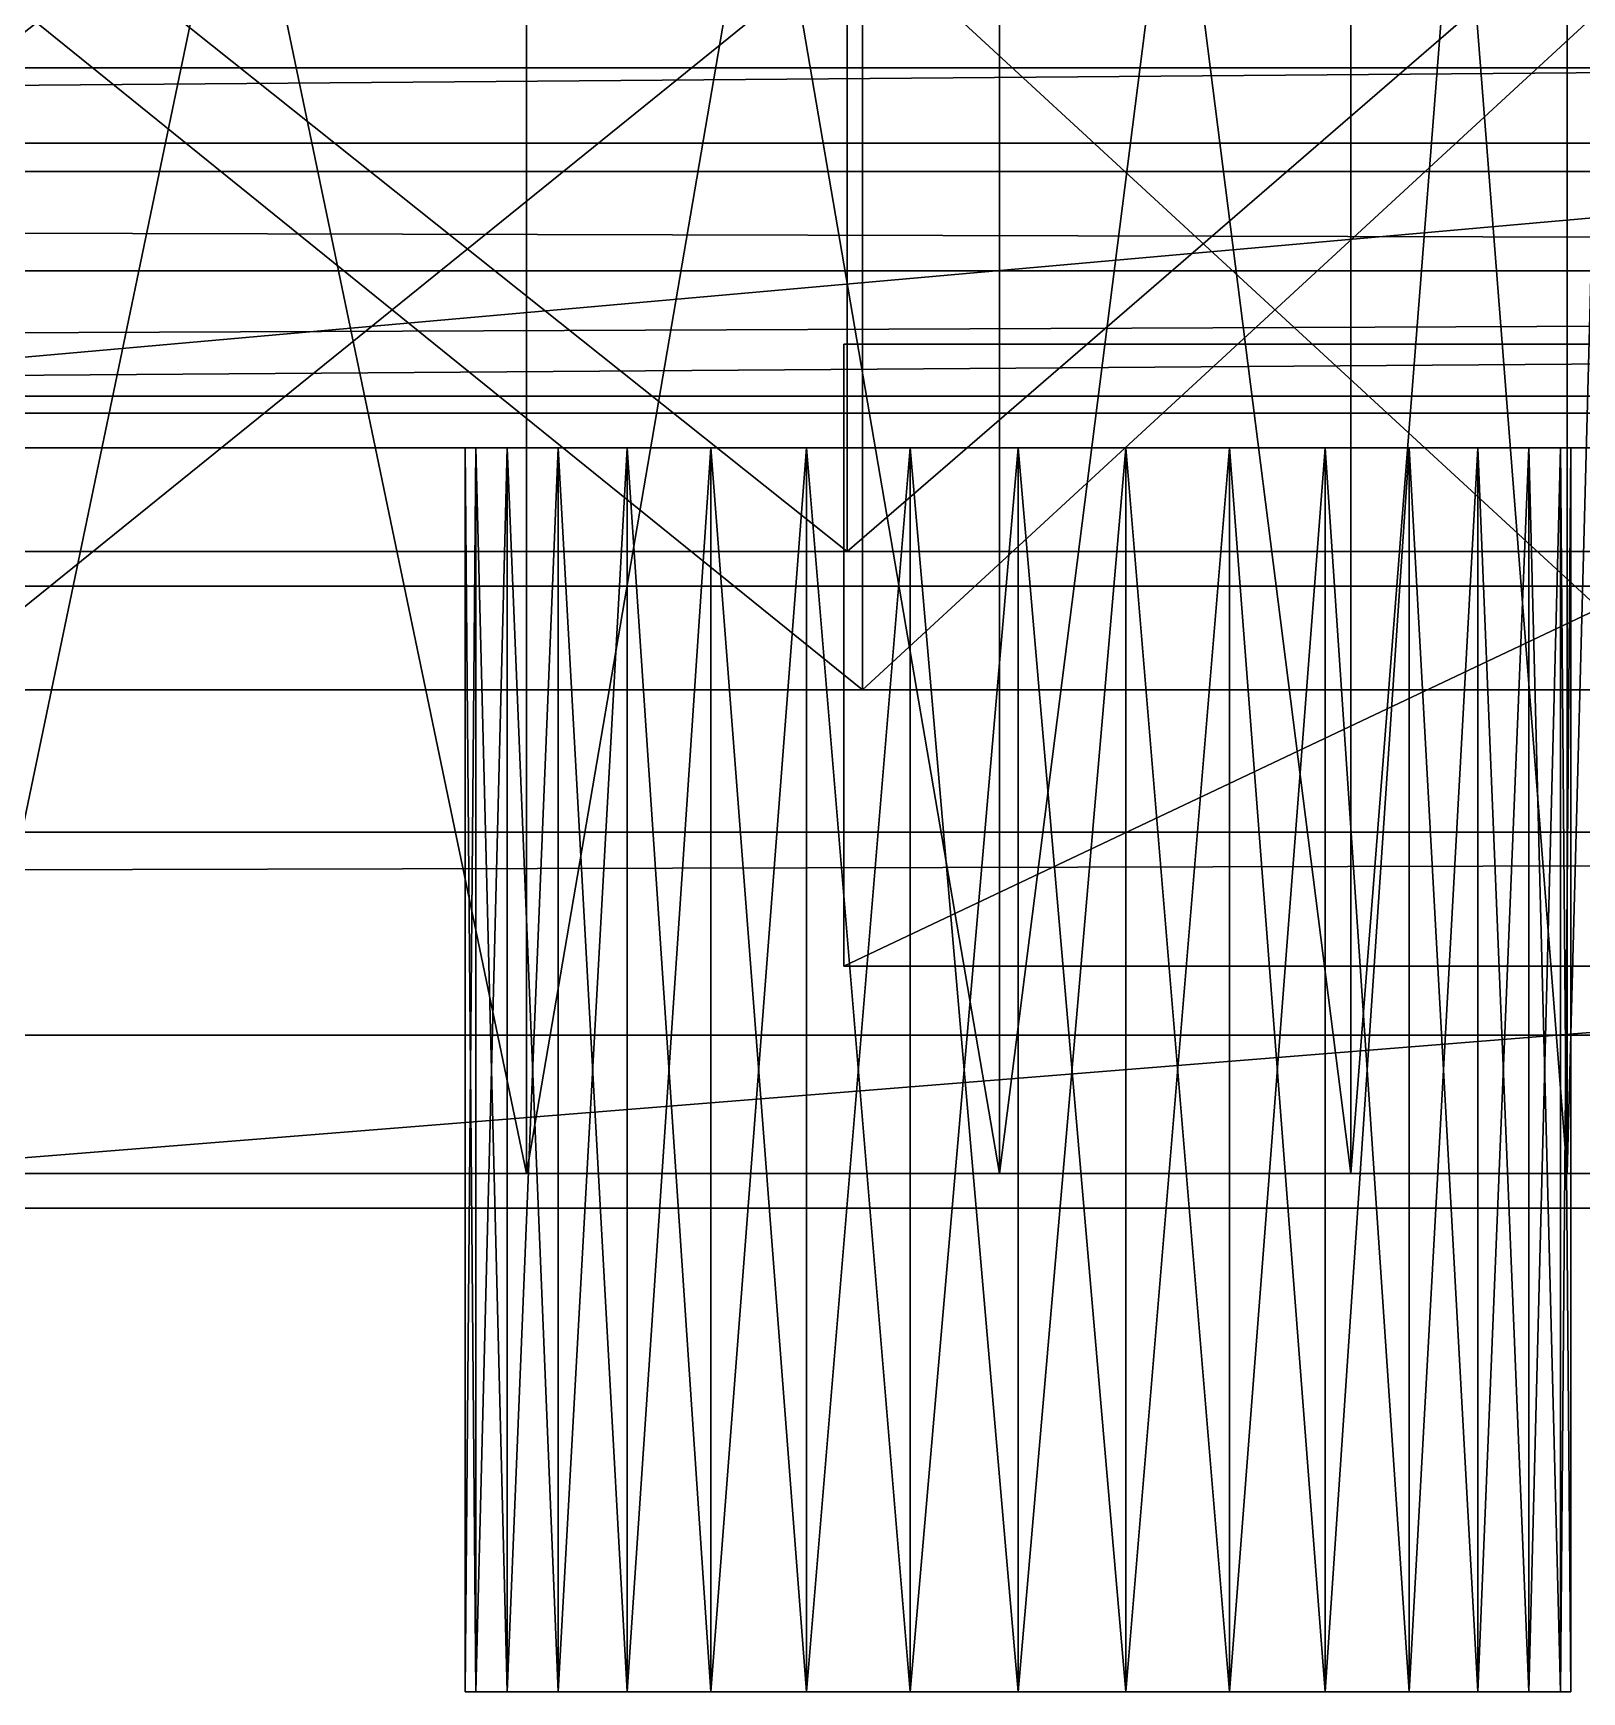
# Model space of a CAD drawing. Header units: millimetres. Extents: x -18 to 4450, y -985 to 970.
# Drawn here: x 3083.5 to 3128.31, y -895 to -847 of the extents above; entities that cross this region are included whole.
import ezdxf

# ---------------------------------------------------------------- set-up
doc = ezdxf.new("R2010")
doc.units = ezdxf.units.MM
for name, color, linetype in [('body__left_tub_top_capping', 40, 'CONTINUOUS'), ('hard_top__left_hardtop_lower_retainer_rail', 9, 'CONTINUOUS'), ('hard_top__left_rear_quarter_ventilator_frame', 250, 'CONTINUOUS'), ('hard_top__left_rear_quarter_ventilator_louver_1', 151, 'CONTINUOUS'), ('hard_top__left_rear_quarter_ventilator_louver_2', 151, 'CONTINUOUS'), ('hard_top__left_rear_quarter_ventilator_louver_3', 151, 'CONTINUOUS'), ('hard_top__left_rear_quarter_ventilator_louver_4', 151, 'CONTINUOUS'), ('hard_top__left_roof_drip_rail_outer_shadow', 8, 'CONTINUOUS'), ('hard_top__roof_left_gutter', 7, 'CONTINUOUS'), ('running_gear__rear_left_hub_cap', 9, 'CONTINUOUS'), ('running_gear__rear_left_inner_rim_shadow', 250, 'CONTINUOUS'), ('running_gear__rear_left_lug_nut_1', 9, 'CONTINUOUS'), ('running_gear__rear_left_outer_rim_ring', 9, 'CONTINUOUS'), ('running_gear__rear_left_tire_sidewall_tick_10', 8, 'CONTINUOUS'), ('running_gear__rear_left_tire_sidewall_tick_3', 8, 'CONTINUOUS')]:
    doc.layers.add(name, color=color, linetype=linetype)

msp = doc.modelspace()

# ---------------------------------------------------------------- linework, layer by layer
at = {"layer": 'body__left_tub_top_capping'}
for points in [[(1972.180009, -857.500017, 1334.179997), (1972.180009, -845.319986, 1322.000027), (3477.81992, -845.319986, 1322.000027)], [(1972.180009, -857.500017, 1334.179997), (3477.81992, -845.319986, 1322.000027), (3477.81992, -857.500017, 1334.179997)], [(1972.180009, -857.500017, 1367.820024), (1972.180009, -845.319986, 1379.999995), (3477.81992, -845.319986, 1379.999995)], [(1972.180009, -857.500017, 1367.820024), (3477.81992, -845.319986, 1379.999995), (3477.81992, -857.500017, 1367.820024)], [(1972.180009, -857.500017, 1334.179997), (3477.81992, -857.500017, 1334.179997), (3477.81992, -857.500017, 1367.820024)], [(1972.180009, -857.500017, 1334.179997), (3477.81992, -857.500017, 1367.820024), (1972.180009, -857.500017, 1367.820024)]]:
    msp.add_3dface(points, dxfattribs=at)
at = {"layer": 'hard_top__left_hardtop_lower_retainer_rail'}
for points in [[(1248.819947, -851.000011, 1296.820045), (1248.819947, -842.180014, 1287.999988), (3431.18, -842.180014, 1287.999988)], [(1248.819947, -851.000011, 1296.820045), (3431.18, -842.180014, 1287.999988), (3431.18, -851.000011, 1296.820045)], [(1248.819947, -851.000011, 1325.180054), (1248.819947, -842.180014, 1333.999991), (3431.18, -842.180014, 1333.999991)], [(1248.819947, -851.000011, 1325.180054), (3431.18, -842.180014, 1333.999991), (3431.18, -851.000011, 1325.180054)], [(1248.819947, -851.000011, 1296.820045), (3431.18, -851.000011, 1296.820045), (3431.18, -851.000011, 1325.180054)], [(1248.819947, -851.000011, 1296.820045), (3431.18, -851.000011, 1325.180054), (1248.819947, -851.000011, 1325.180054)]]:
    msp.add_3dface(points, dxfattribs=at)
at = {"layer": 'hard_top__left_rear_quarter_ventilator_frame'}
for points in [[(3065.000057, -857.99998, 1802.999973), (3335.000038, -857.99998, 1802.999973), (3335.000038, -833.999991, 1802.999973)], [(3065.000057, -857.99998, 1802.999973), (3335.000038, -833.999991, 1802.999973), (3065.000057, -833.999991, 1802.999973)], [(3065.000057, -857.99998, 1547.999978), (3065.000057, -833.999991, 1547.999978), (3335.000038, -833.999991, 1547.999978)], [(3065.000057, -857.99998, 1547.999978), (3335.000038, -833.999991, 1547.999978), (3335.000038, -857.99998, 1547.999978)], [(3065.000057, -857.99998, 1547.999978), (3335.000038, -857.99998, 1547.999978), (3335.000038, -857.99998, 1802.999973)], [(3065.000057, -857.99998, 1547.999978), (3335.000038, -857.99998, 1802.999973), (3065.000057, -857.99998, 1802.999973)]]:
    msp.add_3dface(points, dxfattribs=at)
at = {"layer": 'hard_top__left_rear_quarter_ventilator_louver_1'}
for points in [[(3065.000057, -862.999976, 1488.000035), (3065.000057, -862.999976, 1506.000042), (3289.999962, -862.999976, 1506.000042)], [(3065.000057, -862.999976, 1488.000035), (3289.999962, -862.999976, 1506.000042), (3289.999962, -862.999976, 1488.000035)], [(3065.000057, -880.999982, 1506.000042), (3289.999962, -880.999982, 1506.000042), (3289.999962, -862.999976, 1506.000042)], [(3065.000057, -880.999982, 1506.000042), (3289.999962, -862.999976, 1506.000042), (3065.000057, -862.999976, 1506.000042)], [(3065.000057, -880.999982, 1488.000035), (3065.000057, -862.999976, 1488.000035), (3289.999962, -862.999976, 1488.000035)], [(3065.000057, -880.999982, 1488.000035), (3289.999962, -862.999976, 1488.000035), (3289.999962, -880.999982, 1488.000035)], [(3065.000057, -880.999982, 1488.000035), (3289.999962, -880.999982, 1488.000035), (3289.999962, -880.999982, 1506.000042)], [(3065.000057, -880.999982, 1488.000035), (3289.999962, -880.999982, 1506.000042), (3065.000057, -880.999982, 1506.000042)]]:
    msp.add_3dface(points, dxfattribs=at)
at = {"layer": 'hard_top__left_rear_quarter_ventilator_louver_2'}
for points in [[(3065.000057, -862.999976, 1534.000039), (3065.000057, -862.999976, 1552.000046), (3289.999962, -862.999976, 1552.000046)], [(3065.000057, -862.999976, 1534.000039), (3289.999962, -862.999976, 1552.000046), (3289.999962, -862.999976, 1534.000039)], [(3065.000057, -880.999982, 1552.000046), (3289.999962, -880.999982, 1552.000046), (3289.999962, -862.999976, 1552.000046)], [(3065.000057, -880.999982, 1552.000046), (3289.999962, -862.999976, 1552.000046), (3065.000057, -862.999976, 1552.000046)], [(3065.000057, -880.999982, 1534.000039), (3065.000057, -862.999976, 1534.000039), (3289.999962, -862.999976, 1534.000039)], [(3065.000057, -880.999982, 1534.000039), (3289.999962, -862.999976, 1534.000039), (3289.999962, -880.999982, 1534.000039)], [(3065.000057, -880.999982, 1534.000039), (3289.999962, -880.999982, 1534.000039), (3289.999962, -880.999982, 1552.000046)], [(3065.000057, -880.999982, 1534.000039), (3289.999962, -880.999982, 1552.000046), (3065.000057, -880.999982, 1552.000046)]]:
    msp.add_3dface(points, dxfattribs=at)
at = {"layer": 'hard_top__left_rear_quarter_ventilator_louver_3'}
for points in [[(3065.000057, -862.999976, 1580.000043), (3065.000057, -862.999976, 1598.00005), (3289.999962, -862.999976, 1598.00005)], [(3065.000057, -862.999976, 1580.000043), (3289.999962, -862.999976, 1598.00005), (3289.999962, -862.999976, 1580.000043)], [(3065.000057, -880.999982, 1598.00005), (3289.999962, -880.999982, 1598.00005), (3289.999962, -862.999976, 1598.00005)], [(3065.000057, -880.999982, 1598.00005), (3289.999962, -862.999976, 1598.00005), (3065.000057, -862.999976, 1598.00005)], [(3065.000057, -880.999982, 1580.000043), (3065.000057, -862.999976, 1580.000043), (3289.999962, -862.999976, 1580.000043)], [(3065.000057, -880.999982, 1580.000043), (3289.999962, -862.999976, 1580.000043), (3289.999962, -880.999982, 1580.000043)], [(3065.000057, -880.999982, 1580.000043), (3289.999962, -880.999982, 1580.000043), (3289.999962, -880.999982, 1598.00005)], [(3065.000057, -880.999982, 1580.000043), (3289.999962, -880.999982, 1598.00005), (3065.000057, -880.999982, 1598.00005)]]:
    msp.add_3dface(points, dxfattribs=at)
at = {"layer": 'hard_top__left_rear_quarter_ventilator_louver_4'}
for points in [[(3065.000057, -862.999976, 1626.000047), (3065.000057, -862.999976, 1644.000053), (3289.999962, -862.999976, 1644.000053)], [(3065.000057, -862.999976, 1626.000047), (3289.999962, -862.999976, 1644.000053), (3289.999962, -862.999976, 1626.000047)], [(3065.000057, -880.999982, 1644.000053), (3289.999962, -880.999982, 1644.000053), (3289.999962, -862.999976, 1644.000053)], [(3065.000057, -880.999982, 1644.000053), (3289.999962, -862.999976, 1644.000053), (3065.000057, -862.999976, 1644.000053)], [(3065.000057, -880.999982, 1626.000047), (3065.000057, -862.999976, 1626.000047), (3289.999962, -862.999976, 1626.000047)], [(3065.000057, -880.999982, 1626.000047), (3289.999962, -862.999976, 1626.000047), (3289.999962, -880.999982, 1626.000047)], [(3065.000057, -880.999982, 1626.000047), (3289.999962, -880.999982, 1626.000047), (3289.999962, -880.999982, 1644.000053)], [(3065.000057, -880.999982, 1626.000047), (3289.999962, -880.999982, 1644.000053), (3065.000057, -880.999982, 1644.000053)]]:
    msp.add_3dface(points, dxfattribs=at)
at = {"layer": 'hard_top__left_roof_drip_rail_outer_shadow'}
for points in [[(1240.880013, -847.99999, 1789.880037), (1240.880013, -847.99999, 1808.120012), (3504.120111, -847.99999, 1808.120012)], [(1240.880013, -847.99999, 1789.880037), (3504.120111, -847.99999, 1808.120012), (3504.120111, -847.99999, 1789.880037)], [(1240.880013, -847.99999, 1789.880037), (1240.880013, -853.879988, 1784.000039), (3504.120111, -853.879988, 1784.000039)], [(1240.880013, -847.99999, 1789.880037), (3504.120111, -853.879988, 1784.000039), (3504.120111, -847.99999, 1789.880037)], [(1240.880013, -847.99999, 1808.120012), (1240.880013, -853.879988, 1814.00001), (3504.120111, -853.879988, 1814.00001)], [(1240.880013, -847.99999, 1808.120012), (3504.120111, -853.879988, 1814.00001), (3504.120111, -847.99999, 1808.120012)], [(1240.880013, -870.119989, 1814.00001), (3504.120111, -870.119989, 1814.00001), (3504.120111, -853.879988, 1814.00001)], [(1240.880013, -870.119989, 1814.00001), (3504.120111, -853.879988, 1814.00001), (1240.880013, -853.879988, 1814.00001)], [(1240.880013, -870.119989, 1784.000039), (1240.880013, -853.879988, 1784.000039), (3504.120111, -853.879988, 1784.000039)], [(1240.880013, -870.119989, 1784.000039), (3504.120111, -853.879988, 1784.000039), (3504.120111, -870.119989, 1784.000039)], [(1240.880013, -875.999987, 1789.880037), (1240.880013, -870.119989, 1784.000039), (3504.120111, -870.119989, 1784.000039)], [(1240.880013, -875.999987, 1789.880037), (3504.120111, -870.119989, 1784.000039), (3504.120111, -875.999987, 1789.880037)], [(1240.880013, -875.999987, 1808.120012), (1240.880013, -870.119989, 1814.00001), (3504.120111, -870.119989, 1814.00001)], [(1240.880013, -875.999987, 1808.120012), (3504.120111, -870.119989, 1814.00001), (3504.120111, -875.999987, 1808.120012)], [(1240.880013, -875.999987, 1789.880037), (3504.120111, -875.999987, 1789.880037), (3504.120111, -875.999987, 1808.120012)], [(1240.880013, -875.999987, 1789.880037), (3504.120111, -875.999987, 1808.120012), (1240.880013, -875.999987, 1808.120012)]]:
    msp.add_3dface(points, dxfattribs=at)
at = {"layer": 'hard_top__roof_left_gutter'}
for points in [[(2258.820057, -850.17997, 1856.999993), (4441.180229, -850.17997, 1856.999993), (4441.180229, -809.819996, 1856.999993)], [(2258.820057, -850.17997, 1856.999993), (4441.180229, -809.819996, 1856.999993), (2258.820057, -809.819996, 1856.999993)], [(2258.820057, -850.17997, 1815.000057), (2258.820057, -809.819996, 1815.000057), (4441.180229, -809.819996, 1815.000057)], [(2258.820057, -850.17997, 1815.000057), (4441.180229, -809.819996, 1815.000057), (4441.180229, -850.17997, 1815.000057)], [(2258.820057, -859.000027, 1823.819995), (2258.820057, -850.17997, 1815.000057), (4441.180229, -850.17997, 1815.000057)], [(2258.820057, -859.000027, 1823.819995), (4441.180229, -850.17997, 1815.000057), (4441.180229, -859.000027, 1823.819995)], [(2258.820057, -859.000027, 1848.180056), (2258.820057, -850.17997, 1856.999993), (4441.180229, -850.17997, 1856.999993)], [(2258.820057, -859.000027, 1848.180056), (4441.180229, -850.17997, 1856.999993), (4441.180229, -859.000027, 1848.180056)], [(2258.820057, -859.000027, 1823.819995), (4441.180229, -859.000027, 1823.819995), (4441.180229, -859.000027, 1848.180056)], [(2258.820057, -859.000027, 1823.819995), (4441.180229, -859.000027, 1848.180056), (2258.820057, -859.000027, 1848.180056)]]:
    msp.add_3dface(points, dxfattribs=at)
at = {"layer": 'running_gear__rear_left_hub_cap'}
for points in [[(3097.781658, -879.999995, 472.781748), (3097.781658, -800.000012, 472.781748), (3081.112623, -800.000012, 486.461669)], [(3097.781658, -879.999995, 472.781748), (3081.112623, -800.000012, 486.461669), (3081.112623, -879.999995, 486.461669)], [(3081.112623, -879.999995, 303.538352), (3081.112623, -800.000012, 303.538352), (3097.781658, -800.000012, 317.218244)], [(3081.112623, -879.999995, 303.538352), (3097.781658, -800.000012, 317.218244), (3097.781658, -879.999995, 317.218244)], [(3111.461639, -879.999995, 456.112713), (3111.461639, -800.000012, 456.112713), (3097.781658, -800.000012, 472.781748)], [(3111.461639, -879.999995, 456.112713), (3097.781658, -800.000012, 472.781748), (3097.781658, -879.999995, 472.781748)], [(3097.781658, -879.999995, 317.218244), (3097.781658, -800.000012, 317.218244), (3111.461639, -800.000012, 333.887279)], [(3097.781658, -879.999995, 317.218244), (3111.461639, -800.000012, 333.887279), (3111.461639, -879.999995, 333.887279)], [(3121.626854, -879.999995, 437.095165), (3121.626854, -800.000012, 437.095165), (3111.461639, -800.000012, 456.112713)], [(3121.626854, -879.999995, 437.095165), (3111.461639, -800.000012, 456.112713), (3111.461639, -879.999995, 456.112713)], [(3111.461639, -879.999995, 333.887279), (3111.461639, -800.000012, 333.887279), (3121.626854, -800.000012, 352.904826)], [(3111.461639, -879.999995, 333.887279), (3121.626854, -800.000012, 352.904826), (3121.626854, -879.999995, 352.904826)], [(3127.886295, -879.999995, 416.459948), (3127.886295, -800.000012, 416.459948), (3121.626854, -800.000012, 437.095165)], [(3127.886295, -879.999995, 416.459948), (3121.626854, -800.000012, 437.095165), (3121.626854, -879.999995, 437.095165)], [(3121.626854, -879.999995, 352.904826), (3121.626854, -800.000012, 352.904826), (3127.886295, -800.000012, 373.540074)], [(3121.626854, -879.999995, 352.904826), (3127.886295, -800.000012, 373.540074), (3127.886295, -879.999995, 373.540074)], [(3130.000114, -879.999995, 395.000011), (3130.000114, -800.000012, 395.000011), (3127.886295, -800.000012, 416.459948)], [(3130.000114, -879.999995, 395.000011), (3127.886295, -800.000012, 416.459948), (3127.886295, -879.999995, 416.459948)], [(3127.886295, -879.999995, 373.540074), (3127.886295, -800.000012, 373.540074), (3130.000114, -800.000012, 395.000011)], [(3127.886295, -879.999995, 373.540074), (3130.000114, -800.000012, 395.000011), (3130.000114, -879.999995, 395.000011)], [(3019.999981, -879.999995, 395.000011), (3127.886295, -879.999995, 416.459948), (3130.000114, -879.999995, 395.000011)], [(3019.999981, -879.999995, 395.000011), (3121.626854, -879.999995, 437.095165), (3127.886295, -879.999995, 416.459948)], [(3019.999981, -879.999995, 395.000011), (3111.461639, -879.999995, 456.112713), (3121.626854, -879.999995, 437.095165)], [(3019.999981, -879.999995, 395.000011), (3097.781658, -879.999995, 472.781748), (3111.461639, -879.999995, 456.112713)], [(3019.999981, -879.999995, 395.000011), (3081.112623, -879.999995, 486.461669), (3097.781658, -879.999995, 472.781748)], [(3019.999981, -879.999995, 395.000011), (3097.781658, -879.999995, 317.218244), (3081.112623, -879.999995, 303.538352)], [(3019.999981, -879.999995, 395.000011), (3111.461639, -879.999995, 333.887279), (3097.781658, -879.999995, 317.218244)], [(3019.999981, -879.999995, 395.000011), (3121.626854, -879.999995, 352.904826), (3111.461639, -879.999995, 333.887279)], [(3019.999981, -879.999995, 395.000011), (3127.886295, -879.999995, 373.540074), (3121.626854, -879.999995, 352.904826)], [(3019.999981, -879.999995, 395.000011), (3130.000114, -879.999995, 395.000011), (3127.886295, -879.999995, 373.540074)]]:
    msp.add_3dface(points, dxfattribs=at)
at = {"layer": 'running_gear__rear_left_inner_rim_shadow'}
for points in [[(3107.502222, -865.999997, 525.956452), (3107.502222, -843.999982, 525.956452), (3080.272675, -843.999982, 540.511012)], [(3107.502222, -865.999997, 525.956452), (3080.272675, -843.999982, 540.511012), (3080.272675, -865.999997, 540.511012)], [(3080.272675, -865.999997, 249.48898), (3080.272675, -843.999982, 249.48898), (3107.502222, -843.999982, 264.04354)], [(3080.272675, -865.999997, 249.48898), (3107.502222, -843.999982, 264.04354), (3107.502222, -865.999997, 264.04354)], [(3131.369352, -865.999997, 506.369293), (3131.369352, -843.999982, 506.369293), (3107.502222, -843.999982, 525.956452)], [(3131.369352, -865.999997, 506.369293), (3107.502222, -843.999982, 525.956452), (3107.502222, -865.999997, 525.956452)], [(3107.502222, -865.999997, 264.04354), (3107.502222, -843.999982, 264.04354), (3131.369352, -843.999982, 283.630669)], [(3107.502222, -865.999997, 264.04354), (3131.369352, -843.999982, 283.630669), (3131.369352, -865.999997, 283.630669)], [(3019.999981, -865.999997, 395.000011), (3174.473763, -865.999997, 425.726712), (3177.50001, -865.999997, 395.000011)], [(3019.999981, -865.999997, 395.000011), (3165.511131, -865.999997, 455.272645), (3174.473763, -865.999997, 425.726712)], [(3019.999981, -865.999997, 395.000011), (3150.956392, -865.999997, 482.502311), (3165.511131, -865.999997, 455.272645)], [(3019.999981, -865.999997, 395.000011), (3131.369352, -865.999997, 506.369293), (3150.956392, -865.999997, 482.502311)], [(3019.999981, -865.999997, 395.000011), (3107.502222, -865.999997, 525.956452), (3131.369352, -865.999997, 506.369293)], [(3019.999981, -865.999997, 395.000011), (3080.272675, -865.999997, 540.511012), (3107.502222, -865.999997, 525.956452)], [(3019.999981, -865.999997, 395.000011), (3107.502222, -865.999997, 264.04354), (3080.272675, -865.999997, 249.48898)], [(3019.999981, -865.999997, 395.000011), (3131.369352, -865.999997, 283.630669), (3107.502222, -865.999997, 264.04354)], [(3019.999981, -865.999997, 395.000011), (3150.956392, -865.999997, 307.49768), (3131.369352, -865.999997, 283.630669)], [(3019.999981, -865.999997, 395.000011), (3165.511131, -865.999997, 334.727347), (3150.956392, -865.999997, 307.49768)], [(3019.999981, -865.999997, 395.000011), (3174.473763, -865.999997, 364.27328), (3165.511131, -865.999997, 334.727347)], [(3019.999981, -865.999997, 395.000011), (3177.50001, -865.999997, 395.000011), (3174.473763, -865.999997, 364.27328)]]:
    msp.add_3dface(points, dxfattribs=at)
at = {"layer": 'running_gear__rear_left_lug_nut_1'}
for points in [[(3096.307516, -894.999981, 398.121446), (3096.307516, -859.000027, 398.121446), (3095.999956, -859.000027, 395.000011)], [(3096.307516, -894.999981, 398.121446), (3095.999956, -859.000027, 395.000011), (3095.999956, -894.999981, 395.000011)], [(3111.999989, -859.000027, 395.000011), (3096.307516, -859.000027, 398.121446), (3095.999956, -859.000027, 395.000011)], [(3095.999956, -894.999981, 395.000011), (3095.999956, -859.000027, 395.000011), (3096.307516, -859.000027, 391.878545)], [(3095.999956, -894.999981, 395.000011), (3096.307516, -859.000027, 391.878545), (3096.307516, -894.999981, 391.878545)], [(3111.999989, -859.000027, 395.000011), (3095.999956, -859.000027, 395.000011), (3096.307516, -859.000027, 391.878545)], [(3097.218037, -894.999981, 401.122928), (3097.218037, -859.000027, 401.122928), (3096.307516, -859.000027, 398.121446)], [(3097.218037, -894.999981, 401.122928), (3096.307516, -859.000027, 398.121446), (3096.307516, -894.999981, 398.121446)], [(3111.999989, -859.000027, 395.000011), (3097.218037, -859.000027, 401.122928), (3096.307516, -859.000027, 398.121446)], [(3096.307516, -894.999981, 391.878545), (3096.307516, -859.000027, 391.878545), (3097.218037, -859.000027, 388.877064)], [(3096.307516, -894.999981, 391.878545), (3097.218037, -859.000027, 388.877064), (3097.218037, -894.999981, 388.877064)], [(3111.999989, -859.000027, 395.000011), (3096.307516, -859.000027, 391.878545), (3097.218037, -859.000027, 388.877064)], [(3098.69647, -894.999981, 403.88912), (3098.69647, -859.000027, 403.88912), (3097.218037, -859.000027, 401.122928)], [(3098.69647, -894.999981, 403.88912), (3097.218037, -859.000027, 401.122928), (3097.218037, -894.999981, 401.122928)], [(3111.999989, -859.000027, 395.000011), (3098.69647, -859.000027, 403.88912), (3097.218037, -859.000027, 401.122928)], [(3097.218037, -894.999981, 388.877064), (3097.218037, -859.000027, 388.877064), (3098.69647, -859.000027, 386.110872)], [(3097.218037, -894.999981, 388.877064), (3098.69647, -859.000027, 386.110872), (3098.69647, -894.999981, 386.110872)], [(3111.999989, -859.000027, 395.000011), (3097.218037, -859.000027, 388.877064), (3098.69647, -859.000027, 386.110872)], [(3100.686312, -894.999981, 406.313717), (3100.686312, -859.000027, 406.313717), (3098.69647, -859.000027, 403.88912)], [(3100.686312, -894.999981, 406.313717), (3098.69647, -859.000027, 403.88912), (3098.69647, -894.999981, 403.88912)], [(3111.999989, -859.000027, 395.000011), (3100.686312, -859.000027, 406.313717), (3098.69647, -859.000027, 403.88912)], [(3098.69647, -894.999981, 386.110872), (3098.69647, -859.000027, 386.110872), (3100.686312, -859.000027, 383.686304)], [(3098.69647, -894.999981, 386.110872), (3100.686312, -859.000027, 383.686304), (3100.686312, -894.999981, 383.686304)], [(3111.999989, -859.000027, 395.000011), (3098.69647, -859.000027, 386.110872), (3100.686312, -859.000027, 383.686304)], [(3103.11079, -894.999981, 408.303499), (3103.11079, -859.000027, 408.303499), (3100.686312, -859.000027, 406.313717)], [(3103.11079, -894.999981, 408.303499), (3100.686312, -859.000027, 406.313717), (3100.686312, -894.999981, 406.313717)], [(3111.999989, -859.000027, 395.000011), (3103.11079, -859.000027, 408.303499), (3100.686312, -859.000027, 406.313717)], [(3100.686312, -894.999981, 383.686304), (3100.686312, -859.000027, 383.686304), (3103.11079, -859.000027, 381.696492)], [(3100.686312, -894.999981, 383.686304), (3103.11079, -859.000027, 381.696492), (3103.11079, -894.999981, 381.696492)], [(3111.999989, -859.000027, 395.000011), (3100.686312, -859.000027, 383.686304), (3103.11079, -859.000027, 381.696492)], [(3105.877161, -894.999981, 409.782082), (3105.877161, -859.000027, 409.782082), (3103.11079, -859.000027, 408.303499)], [(3105.877161, -894.999981, 409.782082), (3103.11079, -859.000027, 408.303499), (3103.11079, -894.999981, 408.303499)], [(3111.999989, -859.000027, 395.000011), (3105.877161, -859.000027, 409.782082), (3103.11079, -859.000027, 408.303499)], [(3103.11079, -894.999981, 381.696492), (3103.11079, -859.000027, 381.696492), (3105.877161, -859.000027, 380.21794)], [(3103.11079, -894.999981, 381.696492), (3105.877161, -859.000027, 380.21794), (3105.877161, -894.999981, 380.21794)], [(3111.999989, -859.000027, 395.000011), (3103.11079, -859.000027, 381.696492), (3105.877161, -859.000027, 380.21794)], [(3108.878613, -894.999981, 410.692573), (3108.878613, -859.000027, 410.692573), (3105.877161, -859.000027, 409.782082)], [(3108.878613, -894.999981, 410.692573), (3105.877161, -859.000027, 409.782082), (3105.877161, -894.999981, 409.782082)], [(3111.999989, -859.000027, 395.000011), (3108.878613, -859.000027, 410.692573), (3105.877161, -859.000027, 409.782082)], [(3105.877161, -894.999981, 380.21794), (3105.877161, -859.000027, 380.21794), (3108.878613, -859.000027, 379.307449)], [(3105.877161, -894.999981, 380.21794), (3108.878613, -859.000027, 379.307449), (3108.878613, -894.999981, 379.307449)], [(3111.999989, -859.000027, 395.000011), (3105.877161, -859.000027, 380.21794), (3108.878613, -859.000027, 379.307449)], [(3111.999989, -894.999981, 411.000013), (3111.999989, -859.000027, 411.000013), (3108.878613, -859.000027, 410.692573)], [(3111.999989, -894.999981, 411.000013), (3108.878613, -859.000027, 410.692573), (3108.878613, -894.999981, 410.692573)], [(3111.999989, -859.000027, 395.000011), (3111.999989, -859.000027, 411.000013), (3108.878613, -859.000027, 410.692573)], [(3108.878613, -894.999981, 379.307449), (3108.878613, -859.000027, 379.307449), (3111.999989, -859.000027, 379.000008)], [(3108.878613, -894.999981, 379.307449), (3111.999989, -859.000027, 379.000008), (3111.999989, -894.999981, 379.000008)], [(3111.999989, -859.000027, 395.000011), (3108.878613, -859.000027, 379.307449), (3111.999989, -859.000027, 379.000008)], [(3111.999989, -859.000027, 395.000011), (3128.000021, -859.000027, 395.000011), (3127.692461, -859.000027, 398.121446)], [(3111.999989, -859.000027, 395.000011), (3127.692461, -859.000027, 398.121446), (3126.782179, -859.000027, 401.122928)], [(3111.999989, -859.000027, 395.000011), (3126.782179, -859.000027, 401.122928), (3125.303507, -859.000027, 403.88912)], [(3111.999989, -859.000027, 395.000011), (3125.303507, -859.000027, 403.88912), (3123.313665, -859.000027, 406.313717)], [(3111.999989, -859.000027, 395.000011), (3123.313665, -859.000027, 406.313717), (3120.889187, -859.000027, 408.303499)], [(3111.999989, -859.000027, 395.000011), (3120.889187, -859.000027, 408.303499), (3118.122816, -859.000027, 409.782082)], [(3111.999989, -859.000027, 395.000011), (3118.122816, -859.000027, 409.782082), (3115.121365, -859.000027, 410.692573)], [(3115.121365, -894.999981, 410.692573), (3115.121365, -859.000027, 410.692573), (3111.999989, -859.000027, 411.000013)], [(3115.121365, -894.999981, 410.692573), (3111.999989, -859.000027, 411.000013), (3111.999989, -894.999981, 411.000013)], [(3111.999989, -859.000027, 395.000011), (3115.121365, -859.000027, 410.692573), (3111.999989, -859.000027, 411.000013)], [(3111.999989, -894.999981, 379.000008), (3111.999989, -859.000027, 379.000008), (3115.121365, -859.000027, 379.307449)], [(3111.999989, -894.999981, 379.000008), (3115.121365, -859.000027, 379.307449), (3115.121365, -894.999981, 379.307449)], [(3111.999989, -859.000027, 395.000011), (3111.999989, -859.000027, 379.000008), (3115.121365, -859.000027, 379.307449)], [(3111.999989, -859.000027, 395.000011), (3115.121365, -859.000027, 379.307449), (3118.122816, -859.000027, 380.21794)], [(3111.999989, -859.000027, 395.000011), (3118.122816, -859.000027, 380.21794), (3120.889187, -859.000027, 381.696492)], [(3111.999989, -859.000027, 395.000011), (3120.889187, -859.000027, 381.696492), (3123.313665, -859.000027, 383.686304)], [(3111.999989, -859.000027, 395.000011), (3123.313665, -859.000027, 383.686304), (3125.303507, -859.000027, 386.110872)], [(3111.999989, -859.000027, 395.000011), (3125.303507, -859.000027, 386.110872), (3126.782179, -859.000027, 388.877064)], [(3111.999989, -859.000027, 395.000011), (3126.782179, -859.000027, 388.877064), (3127.692461, -859.000027, 391.878545)], [(3111.999989, -859.000027, 395.000011), (3127.692461, -859.000027, 391.878545), (3128.000021, -859.000027, 395.000011)], [(3118.122816, -894.999981, 409.782082), (3118.122816, -859.000027, 409.782082), (3115.121365, -859.000027, 410.692573)], [(3118.122816, -894.999981, 409.782082), (3115.121365, -859.000027, 410.692573), (3115.121365, -894.999981, 410.692573)], [(3115.121365, -894.999981, 379.307449), (3115.121365, -859.000027, 379.307449), (3118.122816, -859.000027, 380.21794)], [(3115.121365, -894.999981, 379.307449), (3118.122816, -859.000027, 380.21794), (3118.122816, -894.999981, 380.21794)], [(3120.889187, -894.999981, 408.303499), (3120.889187, -859.000027, 408.303499), (3118.122816, -859.000027, 409.782082)], [(3120.889187, -894.999981, 408.303499), (3118.122816, -859.000027, 409.782082), (3118.122816, -894.999981, 409.782082)], [(3118.122816, -894.999981, 380.21794), (3118.122816, -859.000027, 380.21794), (3120.889187, -859.000027, 381.696492)], [(3118.122816, -894.999981, 380.21794), (3120.889187, -859.000027, 381.696492), (3120.889187, -894.999981, 381.696492)], [(3123.313665, -894.999981, 406.313717), (3123.313665, -859.000027, 406.313717), (3120.889187, -859.000027, 408.303499)], [(3123.313665, -894.999981, 406.313717), (3120.889187, -859.000027, 408.303499), (3120.889187, -894.999981, 408.303499)], [(3120.889187, -894.999981, 381.696492), (3120.889187, -859.000027, 381.696492), (3123.313665, -859.000027, 383.686304)], [(3120.889187, -894.999981, 381.696492), (3123.313665, -859.000027, 383.686304), (3123.313665, -894.999981, 383.686304)], [(3125.303507, -894.999981, 403.88912), (3125.303507, -859.000027, 403.88912), (3123.313665, -859.000027, 406.313717)], [(3125.303507, -894.999981, 403.88912), (3123.313665, -859.000027, 406.313717), (3123.313665, -894.999981, 406.313717)], [(3123.313665, -894.999981, 383.686304), (3123.313665, -859.000027, 383.686304), (3125.303507, -859.000027, 386.110872)], [(3123.313665, -894.999981, 383.686304), (3125.303507, -859.000027, 386.110872), (3125.303507, -894.999981, 386.110872)], [(3126.782179, -894.999981, 401.122928), (3126.782179, -859.000027, 401.122928), (3125.303507, -859.000027, 403.88912)], [(3126.782179, -894.999981, 401.122928), (3125.303507, -859.000027, 403.88912), (3125.303507, -894.999981, 403.88912)], [(3125.303507, -894.999981, 386.110872), (3125.303507, -859.000027, 386.110872), (3126.782179, -859.000027, 388.877064)], [(3125.303507, -894.999981, 386.110872), (3126.782179, -859.000027, 388.877064), (3126.782179, -894.999981, 388.877064)], [(3127.692461, -894.999981, 398.121446), (3127.692461, -859.000027, 398.121446), (3126.782179, -859.000027, 401.122928)], [(3127.692461, -894.999981, 398.121446), (3126.782179, -859.000027, 401.122928), (3126.782179, -894.999981, 401.122928)], [(3126.782179, -894.999981, 388.877064), (3126.782179, -859.000027, 388.877064), (3127.692461, -859.000027, 391.878545)], [(3126.782179, -894.999981, 388.877064), (3127.692461, -859.000027, 391.878545), (3127.692461, -894.999981, 391.878545)], [(3128.000021, -894.999981, 395.000011), (3128.000021, -859.000027, 395.000011), (3127.692461, -859.000027, 398.121446)], [(3128.000021, -894.999981, 395.000011), (3127.692461, -859.000027, 398.121446), (3127.692461, -894.999981, 398.121446)], [(3127.692461, -894.999981, 391.878545), (3127.692461, -859.000027, 391.878545), (3128.000021, -859.000027, 395.000011)], [(3127.692461, -894.999981, 391.878545), (3128.000021, -859.000027, 395.000011), (3128.000021, -894.999981, 395.000011)], [(3111.999989, -894.999981, 395.000011), (3095.999956, -894.999981, 395.000011), (3096.307516, -894.999981, 398.121446)], [(3111.999989, -894.999981, 395.000011), (3096.307516, -894.999981, 391.878545), (3095.999956, -894.999981, 395.000011)], [(3111.999989, -894.999981, 395.000011), (3096.307516, -894.999981, 398.121446), (3097.218037, -894.999981, 401.122928)], [(3111.999989, -894.999981, 395.000011), (3097.218037, -894.999981, 388.877064), (3096.307516, -894.999981, 391.878545)], [(3111.999989, -894.999981, 395.000011), (3097.218037, -894.999981, 401.122928), (3098.69647, -894.999981, 403.88912)], [(3111.999989, -894.999981, 395.000011), (3098.69647, -894.999981, 386.110872), (3097.218037, -894.999981, 388.877064)], [(3111.999989, -894.999981, 395.000011), (3098.69647, -894.999981, 403.88912), (3100.686312, -894.999981, 406.313717)], [(3111.999989, -894.999981, 395.000011), (3100.686312, -894.999981, 383.686304), (3098.69647, -894.999981, 386.110872)], [(3111.999989, -894.999981, 395.000011), (3100.686312, -894.999981, 406.313717), (3103.11079, -894.999981, 408.303499)], [(3111.999989, -894.999981, 395.000011), (3103.11079, -894.999981, 381.696492), (3100.686312, -894.999981, 383.686304)], [(3111.999989, -894.999981, 395.000011), (3103.11079, -894.999981, 408.303499), (3105.877161, -894.999981, 409.782082)], [(3111.999989, -894.999981, 395.000011), (3105.877161, -894.999981, 380.21794), (3103.11079, -894.999981, 381.696492)], [(3111.999989, -894.999981, 395.000011), (3105.877161, -894.999981, 409.782082), (3108.878613, -894.999981, 410.692573)], [(3111.999989, -894.999981, 395.000011), (3108.878613, -894.999981, 379.307449), (3105.877161, -894.999981, 380.21794)], [(3111.999989, -894.999981, 395.000011), (3108.878613, -894.999981, 410.692573), (3111.999989, -894.999981, 411.000013)], [(3111.999989, -894.999981, 395.000011), (3111.999989, -894.999981, 379.000008), (3108.878613, -894.999981, 379.307449)], [(3111.999989, -894.999981, 395.000011), (3127.692461, -894.999981, 398.121446), (3128.000021, -894.999981, 395.000011)], [(3111.999989, -894.999981, 395.000011), (3126.782179, -894.999981, 401.122928), (3127.692461, -894.999981, 398.121446)], [(3111.999989, -894.999981, 395.000011), (3125.303507, -894.999981, 403.88912), (3126.782179, -894.999981, 401.122928)], [(3111.999989, -894.999981, 395.000011), (3123.313665, -894.999981, 406.313717), (3125.303507, -894.999981, 403.88912)], [(3111.999989, -894.999981, 395.000011), (3120.889187, -894.999981, 408.303499), (3123.313665, -894.999981, 406.313717)], [(3111.999989, -894.999981, 395.000011), (3118.122816, -894.999981, 409.782082), (3120.889187, -894.999981, 408.303499)], [(3111.999989, -894.999981, 395.000011), (3115.121365, -894.999981, 410.692573), (3118.122816, -894.999981, 409.782082)], [(3111.999989, -894.999981, 395.000011), (3111.999989, -894.999981, 411.000013), (3115.121365, -894.999981, 410.692573)], [(3111.999989, -894.999981, 395.000011), (3115.121365, -894.999981, 379.307449), (3111.999989, -894.999981, 379.000008)], [(3111.999989, -894.999981, 395.000011), (3118.122816, -894.999981, 380.21794), (3115.121365, -894.999981, 379.307449)], [(3111.999989, -894.999981, 395.000011), (3120.889187, -894.999981, 381.696492), (3118.122816, -894.999981, 380.21794)], [(3111.999989, -894.999981, 395.000011), (3123.313665, -894.999981, 383.686304), (3120.889187, -894.999981, 381.696492)], [(3111.999989, -894.999981, 395.000011), (3125.303507, -894.999981, 386.110872), (3123.313665, -894.999981, 383.686304)], [(3111.999989, -894.999981, 395.000011), (3126.782179, -894.999981, 388.877064), (3125.303507, -894.999981, 386.110872)], [(3111.999989, -894.999981, 395.000011), (3127.692461, -894.999981, 391.878545), (3126.782179, -894.999981, 388.877064)], [(3111.999989, -894.999981, 395.000011), (3128.000021, -894.999981, 395.000011), (3127.692461, -894.999981, 391.878545)]]:
    msp.add_3dface(points, dxfattribs=at)
at = {"layer": 'running_gear__rear_left_outer_rim_ring'}
for points in [[(3107.060432, -861.999989, 605.182588), (3107.060432, -828.000009, 605.182588), (3064.38303, -828.000009, 618.128657)], [(3107.060432, -861.999989, 605.182588), (3064.38303, -828.000009, 618.128657), (3064.38303, -861.999989, 618.128657)], [(3064.38303, -861.999989, 171.871349), (3064.38303, -828.000009, 171.871349), (3107.060432, -828.000009, 184.817404)], [(3064.38303, -861.999989, 171.871349), (3107.060432, -828.000009, 184.817404), (3107.060432, -861.999989, 184.817404)], [(3146.392345, -861.999989, 584.159315), (3146.392345, -828.000009, 584.159315), (3107.060432, -828.000009, 605.182588)], [(3146.392345, -861.999989, 584.159315), (3107.060432, -828.000009, 605.182588), (3107.060432, -861.999989, 605.182588)], [(3107.060432, -861.999989, 184.817404), (3107.060432, -828.000009, 184.817404), (3146.392345, -828.000009, 205.840662)], [(3107.060432, -861.999989, 184.817404), (3146.392345, -828.000009, 205.840662), (3146.392345, -861.999989, 205.840662)], [(3019.999981, -861.999989, 395.000011), (3243.128538, -861.999989, 439.38306), (3247.499943, -861.999989, 395.000011)], [(3019.999981, -861.999989, 395.000011), (3230.182648, -861.999989, 482.060492), (3243.128538, -861.999989, 439.38306)], [(3019.999981, -861.999989, 395.000011), (3209.159374, -861.999989, 521.392226), (3230.182648, -861.999989, 482.060492)], [(3019.999981, -861.999989, 395.000011), (3180.866718, -861.999989, 555.866778), (3209.159374, -861.999989, 521.392226)], [(3019.999981, -861.999989, 395.000011), (3146.392345, -861.999989, 584.159315), (3180.866718, -861.999989, 555.866778)], [(3019.999981, -861.999989, 395.000011), (3107.060432, -861.999989, 605.182588), (3146.392345, -861.999989, 584.159315)], [(3019.999981, -861.999989, 395.000011), (3064.38303, -861.999989, 618.128657), (3107.060432, -861.999989, 605.182588)], [(3019.999981, -861.999989, 395.000011), (3107.060432, -861.999989, 184.817404), (3064.38303, -861.999989, 171.871349)], [(3019.999981, -861.999989, 395.000011), (3146.392345, -861.999989, 205.840662), (3107.060432, -861.999989, 184.817404)], [(3019.999981, -861.999989, 395.000011), (3180.866718, -861.999989, 234.133214), (3146.392345, -861.999989, 205.840662)], [(3019.999981, -861.999989, 395.000011), (3209.159374, -861.999989, 268.607765), (3180.866718, -861.999989, 234.133214)], [(3019.999981, -861.999989, 395.000011), (3230.182648, -861.999989, 307.939529), (3209.159374, -861.999989, 268.607765)], [(3019.999981, -861.999989, 395.000011), (3243.128538, -861.999989, 350.616962), (3230.182648, -861.999989, 307.939529)], [(3019.999981, -861.999989, 395.000011), (3247.499943, -861.999989, 395.000011), (3243.128538, -861.999989, 350.616962)]]:
    msp.add_3dface(points, dxfattribs=at)
at = {"layer": 'running_gear__rear_left_tire_sidewall_tick_10'}
for points in [[(3106.963158, -874.000013, 70.44892), (3106.963158, -874.000013, 88.448919), (3106.963158, -856.000006, 88.448919)], [(3106.963158, -874.000013, 70.44892), (3106.963158, -856.000006, 88.448919), (3106.963158, -856.000006, 70.44892)], [(3106.963158, -856.000006, 70.44892), (3106.963158, -856.000006, 88.448919), (3144.963264, -856.000006, 88.448919)], [(3106.963158, -856.000006, 70.44892), (3144.963264, -856.000006, 88.448919), (3144.963264, -856.000006, 70.44892)], [(3106.963158, -874.000013, 88.448919), (3144.963264, -874.000013, 88.448919), (3144.963264, -856.000006, 88.448919)], [(3106.963158, -874.000013, 88.448919), (3144.963264, -856.000006, 88.448919), (3106.963158, -856.000006, 88.448919)], [(3106.963158, -874.000013, 70.44892), (3106.963158, -856.000006, 70.44892), (3144.963264, -856.000006, 70.44892)], [(3106.963158, -874.000013, 70.44892), (3144.963264, -856.000006, 70.44892), (3144.963264, -874.000013, 70.44892)], [(3106.963158, -874.000013, 70.44892), (3144.963264, -874.000013, 70.44892), (3144.963264, -874.000013, 88.448919)], [(3106.963158, -874.000013, 70.44892), (3144.963264, -874.000013, 88.448919), (3106.963158, -874.000013, 88.448919)]]:
    msp.add_3dface(points, dxfattribs=at)
at = {"layer": 'running_gear__rear_left_tire_sidewall_tick_3'}
for points in [[(3106.963158, -874.000013, 719.551086), (3106.963158, -874.000013, 737.551093), (3106.963158, -856.000006, 737.551093)], [(3106.963158, -874.000013, 719.551086), (3106.963158, -856.000006, 737.551093), (3106.963158, -856.000006, 719.551086)], [(3106.963158, -856.000006, 719.551086), (3106.963158, -856.000006, 737.551093), (3144.963264, -856.000006, 737.551093)], [(3106.963158, -856.000006, 719.551086), (3144.963264, -856.000006, 737.551093), (3144.963264, -856.000006, 719.551086)], [(3106.963158, -874.000013, 737.551093), (3144.963264, -874.000013, 737.551093), (3144.963264, -856.000006, 737.551093)], [(3106.963158, -874.000013, 737.551093), (3144.963264, -856.000006, 737.551093), (3106.963158, -856.000006, 737.551093)], [(3106.963158, -874.000013, 719.551086), (3106.963158, -856.000006, 719.551086), (3144.963264, -856.000006, 719.551086)], [(3106.963158, -874.000013, 719.551086), (3144.963264, -856.000006, 719.551086), (3144.963264, -874.000013, 719.551086)], [(3106.963158, -874.000013, 719.551086), (3144.963264, -874.000013, 719.551086), (3144.963264, -874.000013, 737.551093)], [(3106.963158, -874.000013, 719.551086), (3144.963264, -874.000013, 737.551093), (3106.963158, -874.000013, 737.551093)]]:
    msp.add_3dface(points, dxfattribs=at)

doc.saveas('drawing.dxf')
